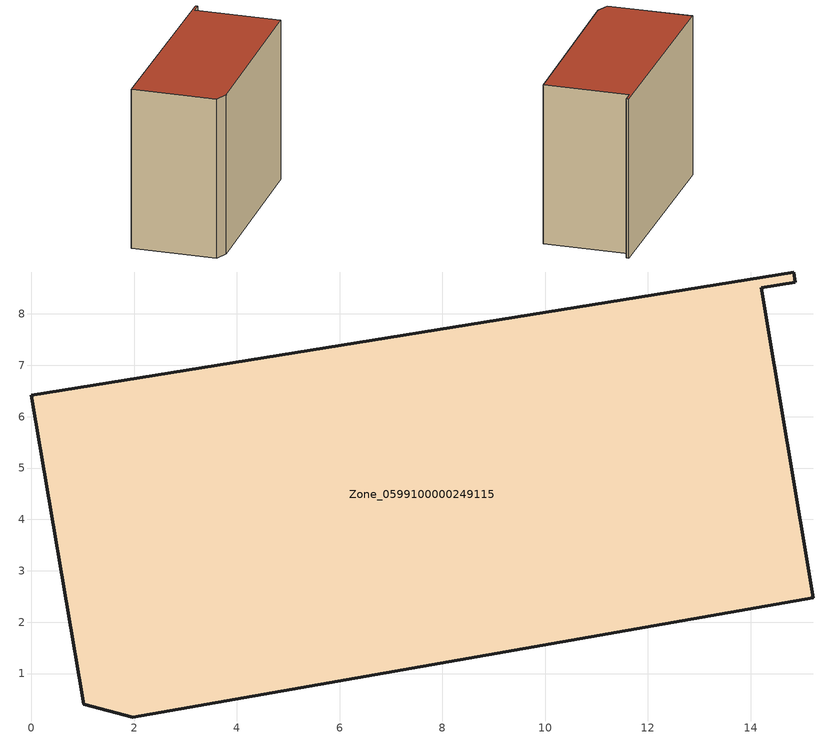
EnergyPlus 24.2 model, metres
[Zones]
Zone_0599100000249115
 floor ground (C_G): 1.97,0.15 1.02,0.4 0,6.41 14.84,8.81 14.87,8.62 14.2,8.5 15.22,2.47 z0
 wall outside (C_F): 14.84,8.81 0,6.41 1.02,0.4 1.97,0.15 15.22,2.47 14.2,8.5 14.87,8.62 14.84,8.81 z0:11.82
 roof outside (C_R): 1.97,0.15 15.22,2.47 14.2,8.5 14.87,8.62 14.84,8.81 0,6.41 1.02,0.4 z11.82
[BUILDING]
Pand.0599100000249115: North Axis=0; Terrain=City; Loads Convergence Tolerance Value=0.04; Temperature Convergence Tolerance Value=0.4; Solar Distribution=FullExterior; Maximum Number of Warmup Days=25; Minimum Number of Warmup Days=1
[Site:Location]
Rotterdam.The.Hague.AP_ZH_NLD Design_Conditions: Latitude=51.96; Longitude=4.45; Time Zone=1; Elevation=-4.5
[SITE:GROUNDTEMPERATURE:BUILDINGSURFACE]
18, 18, 18, 18, 18, 18, 18, 18, 18, 18, 18, 18
[MATERIAL] Thermal Absorptance=0.9; Solar Absorptance=0.7; Visible Absorptance=0.7
Name | Roughness | Thickness | Conductivity | Density | Specific Heat
G.TI.1946 | MediumSmooth | 0.15 | 1 | 540 | 1210
F.TI.1946 | Rough | 0.3 | 0.857143 | 1920 | 840
R.TI.1946 | MediumRough | 0.2 | 0.1 | 1500 | 1000
[CONSTRUCTION]
C_G: G.TI.1946
C_F: F.TI.1946
C_R: R.TI.1946
[ZONE]
Zone_0599100000249115: Type=1; Multiplier=1; Ceiling Height=Autocalculate; Volume=Autocalculate; Floor Area=autocalculate; Part of Total Floor Area=Yes
[ZONEINFILTRATION:DESIGNFLOWRATE]
Infil_Zone_0599100000249115: Zone or ZoneList or Space or SpaceList=Zone_0599100000249115; Schedule=AlwaysOn; Design Flow Rate Calculation Method=Flow/Area; Flow Rate per Floor Area=0.003; Constant Term Coefficient=1; Temperature Term Coefficient=0; Velocity Term Coefficient=0; Velocity Squared Term Coefficient=0
[HVACTEMPLATE:ZONE:IDEALLOADSAIRSYSTEM]
Zone_0599100000249115: Maximum Heating Supply Air Temperature=50; Minimum Cooling Supply Air Temperature=13; Maximum Heating Supply Air Humidity Ratio=0.0156; Minimum Cooling Supply Air Humidity Ratio=0.0077; Heating Limit=NoLimit; Cooling Limit=NoLimit; Dehumidification Control Type=ConstantSensibleHeatRatio; Cooling Sensible Heat Ratio=0.7; Dehumidification Setpoint=60; Humidification Control Type=None; Humidification Setpoint=30; Outdoor Air Method=None; Outdoor Air Flow Rate per Person=0.00944; Outdoor Air Flow Rate per Zone Floor Area=0; Outdoor Air Flow Rate per Zone=0; Demand Controlled Ventilation Type=None; Outdoor Air Economizer Type=NoEconomizer; Heat Recovery Type=None; Sensible Heat Recovery Effectiveness=0.7; Latent Heat Recovery Effectiveness=0.65
[ZONECONTROL:THERMOSTAT]
ThermostatControl_Zone_0599100000249115: Zone or ZoneList=Zone_0599100000249115; Control Type Schedule=DualSetpointControlType; Control 1=Thermostat_Zone_0599100000249115; Temperature Difference Between Cutout And Setpoint=0
[THERMOSTATSETPOINT:DUALSETPOINT]
Thermostat_Zone_0599100000249115: Heating Setpoint Temperature Schedule=HeatingSetpoint_Zone_0599100000249115; Cooling Setpoint Temperature Schedule=CoolingSetpoint_Zone_0599100000249115
[SCHEDULE:COMPACT]
HeatingSetpoint_Zone_0599100000249115: Through: 12/31, For: AllDays, Until: 24:00, 21
CoolingSetpoint_Zone_0599100000249115: Through: 12/31, For: AllDays, Until: 24:00, 24
DualSetpointControlType: Through: 12/31, For: AllDays, Until: 24:00, 4
AlwaysOn: Through: 12/31, For: AllDays, Until: 24:00, 1
